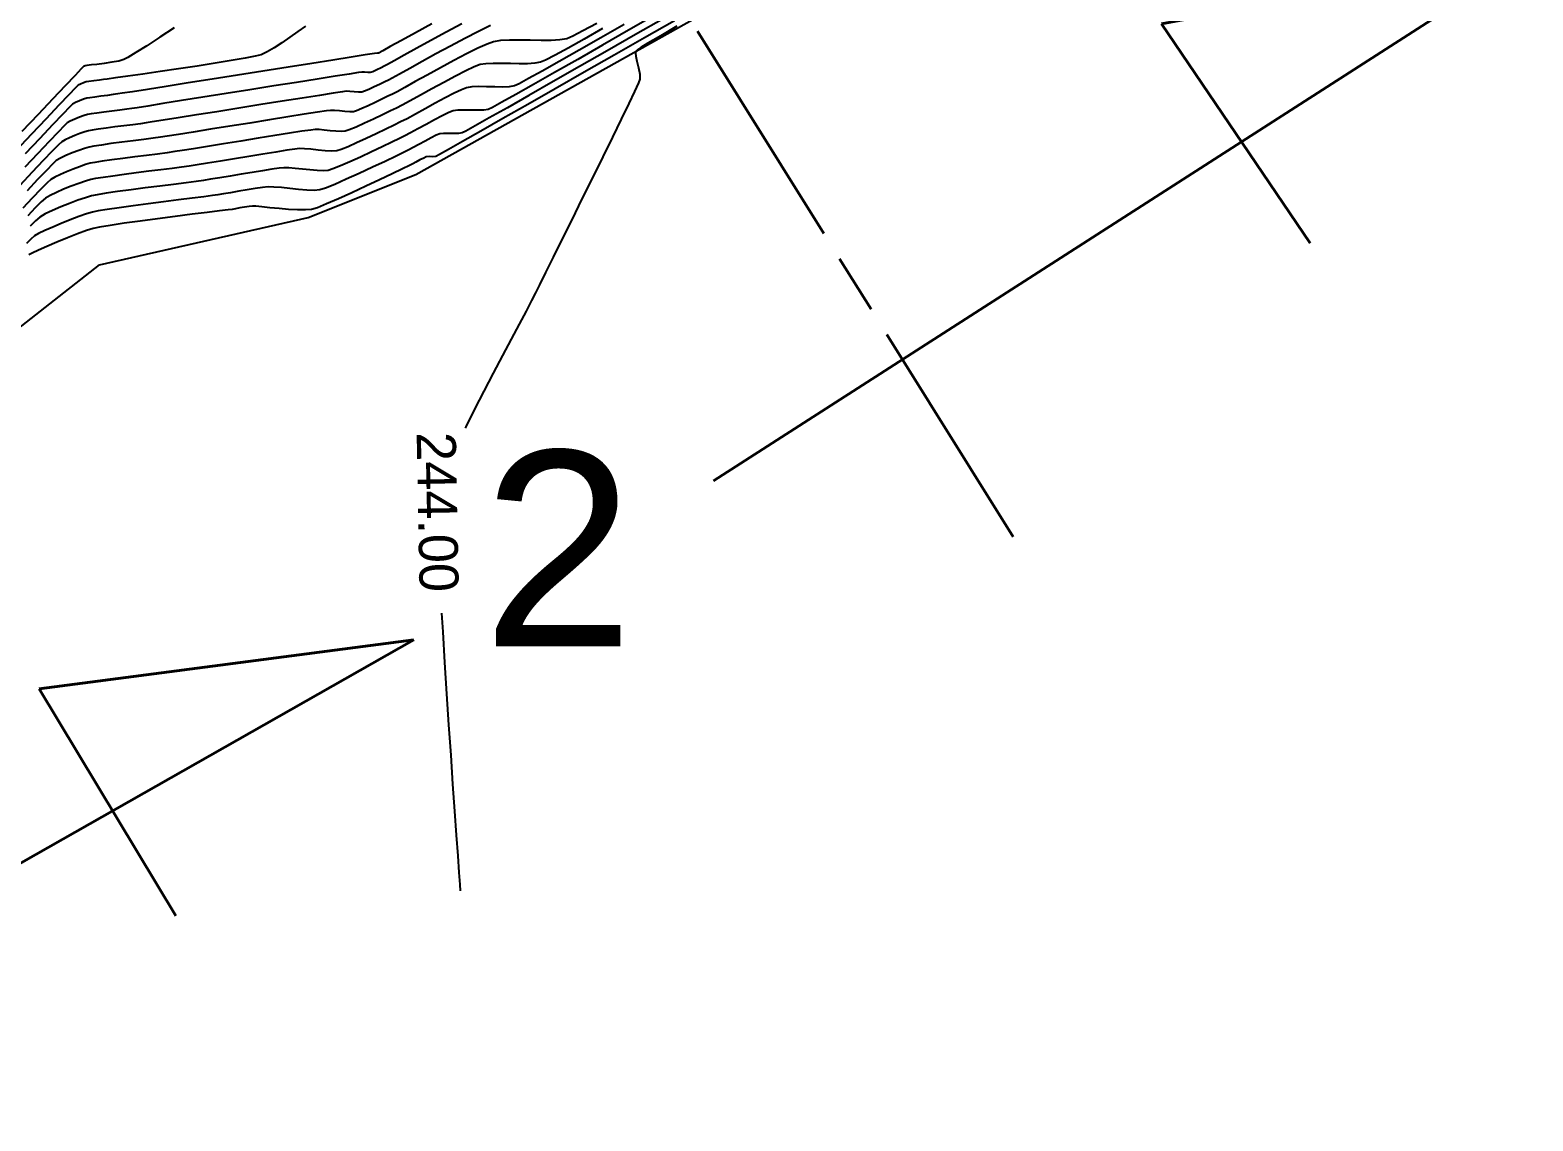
# Model space of a CAD drawing. Header units: metres. Extents: x 708931 to 723899, y 5405153 to 5413472.
# Drawn here: x 709892.2 to 710045.9, y 5411725.1 to 5411836.6 of the extents above; entities that cross this region are included whole.
import ezdxf

# ---------------------------------------------------------------- set-up
doc = ezdxf.new("R2010")
doc.units = ezdxf.units.M
doc.header["$LTSCALE"] = 12.7
doc.header["$MEASUREMENT"] = 0
doc.linetypes.add('ACAD_ISO08W100', pattern=[36, 24, -3, 6, -3])
for name, color, linetype in [('CONT-MJR1', 252, 'Continuous'), ('CONT-MNR1', 251, 'Continuous'), ('contornos2', 7, 'Continuous')]:
    doc.layers.add(name, color=color, linetype=linetype)
doc.layers.add('corte', color=214, linetype='ACAD_ISO08W100', lineweight=40)

msp = doc.modelspace()

# ---------------------------------------------------------------- linework, layer by layer
at = {"layer": 'CONT-MJR1', "flags": 128}
for points, elevation in [([(709933.3, 5411837.28), (709931.63, 5411836.37), (709930.18, 5411835.58), (709929.04, 5411834.95), (709928.29, 5411834.53), (709928.02, 5411834.38), (709927.92, 5411834.33), (709927.84, 5411834.3), (709927.79, 5411834.3), (709927.74, 5411834.3), (709927.41, 5411834.25), (709926.48, 5411834.11), (709925.04, 5411833.88), (709923.18, 5411833.58), (709921, 5411833.24), (709918.58, 5411832.86), (709916.02, 5411832.45), (709913.4, 5411832.04), (709910.81, 5411831.63), (709908.36, 5411831.24), (709906.12, 5411830.89), (709904.19, 5411830.58), (709902.66, 5411830.34), (709901.62, 5411830.18), (709901.16, 5411830.11), (709900.7, 5411830.04), (709900.1, 5411829.97), (709899.44, 5411829.88), (709898.81, 5411829.8), (709898.3, 5411829.73), (709898, 5411829.67), (709897.67, 5411829.57), (709897.25, 5411829.41), (709896.84, 5411829.24), (709896.54, 5411829.07), (709896.25, 5411828.78), (709895.54, 5411828.04), (709894.5, 5411826.95), (709893.19, 5411825.57), (709891.7, 5411823.98)], 235), ([(709952.96, 5411837.21), (709950.59, 5411835.85), (709948.35, 5411834.58), (709946.32, 5411833.43), (709944.57, 5411832.45), (709943.18, 5411831.68), (709942.21, 5411831.16), (709941.74, 5411830.94), (709941.21, 5411830.85), (709940.51, 5411830.82), (709939.72, 5411830.83), (709938.89, 5411830.85), (709938.09, 5411830.86), (709937.39, 5411830.83), (709936.85, 5411830.75), (709936.33, 5411830.55), (709935.57, 5411830.19), (709934.65, 5411829.7), (709933.63, 5411829.16), (709932.6, 5411828.59), (709931.62, 5411828.05), (709930.76, 5411827.58), (709930.1, 5411827.25), (709929.44, 5411826.93), (709928.59, 5411826.51), (709927.61, 5411826.05), (709926.59, 5411825.57), (709925.6, 5411825.11), (709924.72, 5411824.72), (709924.01, 5411824.44), (709923.56, 5411824.3), (709923.05, 5411824.27), (709922.39, 5411824.3), (709921.66, 5411824.37), (709920.92, 5411824.45), (709920.26, 5411824.5), (709919.74, 5411824.52), (709919.28, 5411824.46), (709918.45, 5411824.35), (709917.33, 5411824.17), (709916.01, 5411823.96), (709914.58, 5411823.73), (709913.1, 5411823.48), (709911.67, 5411823.25), (709910.36, 5411823.04), (709909.27, 5411822.86), (709908.47, 5411822.74), (709907.7, 5411822.63), (709906.72, 5411822.5), (709905.57, 5411822.35), (709904.33, 5411822.2), (709903.05, 5411822.04), (709901.81, 5411821.87), (709900.66, 5411821.72), (709899.66, 5411821.58), (709898.89, 5411821.45), (709898.41, 5411821.35), (709897.86, 5411821.19), (709897.18, 5411820.96), (709896.41, 5411820.67), (709895.63, 5411820.36), (709894.89, 5411820.04), (709894.24, 5411819.73), (709893.76, 5411819.44), (709893.34, 5411819.08), (709892.72, 5411818.46), (709891.96, 5411817.66)], 240)]:
    msp.add_lwpolyline(points, dxfattribs=dict(at, elevation=elevation))
at = {"layer": 'CONT-MNR1', "flags": 128}
for points, elevation in [([(709920.36, 5411837.03), (709919.58, 5411836.49), (709918.76, 5411835.91), (709917.93, 5411835.35), (709917.15, 5411834.83), (709916.43, 5411834.41), (709915.84, 5411834.13), (709915.23, 5411833.97), (709914.18, 5411833.76), (709912.78, 5411833.52), (709911.12, 5411833.25), (709909.29, 5411832.96), (709907.39, 5411832.68), (709905.51, 5411832.4), (709903.74, 5411832.15), (709902.19, 5411831.93), (709900.93, 5411831.75), (709900.07, 5411831.63), (709899.69, 5411831.58), (709899.28, 5411831.52), (709898.73, 5411831.46), (709898.22, 5411831.39), (709897.92, 5411831.34), (709897.66, 5411831.25), (709897.34, 5411831.12), (709897.1, 5411831), (709896.84, 5411830.73), (709896.16, 5411830.02), (709895.14, 5411828.95), (709893.84, 5411827.58), (709892.34, 5411825.99), (709890.7, 5411824.25)], 234), ([(709939.3, 5411837.12), (709938.07, 5411836.51), (709936.68, 5411835.79), (709935.2, 5411835), (709933.71, 5411834.2), (709932.3, 5411833.42), (709931.03, 5411832.72), (709929.98, 5411832.14), (709929.23, 5411831.73), (709928.85, 5411831.52), (709928.47, 5411831.34), (709927.95, 5411831.09), (709927.39, 5411830.83), (709926.85, 5411830.58), (709926.4, 5411830.39), (709926.13, 5411830.3), (709925.79, 5411830.29), (709925.34, 5411830.33), (709924.89, 5411830.37), (709924.54, 5411830.39), (709924.15, 5411830.33), (709923.2, 5411830.19), (709921.79, 5411829.97), (709920.02, 5411829.69), (709917.99, 5411829.37), (709915.8, 5411829.02), (709913.54, 5411828.66), (709911.31, 5411828.3), (709909.21, 5411827.97), (709907.34, 5411827.67), (709905.8, 5411827.43), (709904.68, 5411827.25), (709904.08, 5411827.16), (709903.48, 5411827.07), (709902.69, 5411826.97), (709901.8, 5411826.86), (709900.87, 5411826.74), (709899.97, 5411826.63), (709899.17, 5411826.52), (709898.55, 5411826.42), (709898.17, 5411826.34), (709897.78, 5411826.23), (709897.29, 5411826.06), (709896.76, 5411825.85), (709896.23, 5411825.63), (709895.77, 5411825.42), (709895.43, 5411825.22), (709895.11, 5411824.92), (709894.45, 5411824.25), (709893.53, 5411823.29), (709892.41, 5411822.1), (709891.15, 5411820.76)], 237), ([(709906.95, 5411836.89), (709905.47, 5411835.92), (709904.13, 5411835.05), (709903.02, 5411834.34), (709902.21, 5411833.85), (709901.79, 5411833.62), (709901.28, 5411833.48), (709900.56, 5411833.35), (709899.77, 5411833.24), (709899.03, 5411833.14), (709898.47, 5411833.08), (709898.23, 5411833.05), (709898.01, 5411833.02), (709897.84, 5411833), (709897.75, 5411832.97), (709897.66, 5411832.93), (709897.43, 5411832.68), (709896.79, 5411832), (709895.79, 5411830.96), (709894.52, 5411829.61), (709893.02, 5411828.02), (709891.36, 5411826.27)], 233), ([(709950.76, 5411836.8), (709948.87, 5411835.73), (709947.23, 5411834.81), (709945.89, 5411834.08), (709944.93, 5411833.58), (709944.42, 5411833.35), (709943.84, 5411833.25), (709943.09, 5411833.21), (709942.24, 5411833.2), (709941.33, 5411833.22), (709940.42, 5411833.24), (709939.57, 5411833.24), (709938.82, 5411833.2), (709938.23, 5411833.11), (709937.63, 5411832.88), (709936.76, 5411832.47), (709935.7, 5411831.93), (709934.51, 5411831.3), (709933.3, 5411830.64), (709932.13, 5411829.99), (709931.08, 5411829.42), (709930.24, 5411828.96), (709929.68, 5411828.67), (709929.06, 5411828.37), (709928.25, 5411827.98), (709927.33, 5411827.54), (709926.4, 5411827.11), (709925.54, 5411826.72), (709924.85, 5411826.44), (709924.41, 5411826.3), (709924.01, 5411826.27), (709923.48, 5411826.3), (709922.89, 5411826.35), (709922.29, 5411826.42), (709921.76, 5411826.46), (709921.34, 5411826.47), (709920.9, 5411826.42), (709920, 5411826.29), (709918.74, 5411826.09), (709917.22, 5411825.85), (709915.52, 5411825.58), (709913.75, 5411825.29), (709911.99, 5411825.01), (709910.34, 5411824.74), (709908.9, 5411824.51), (709907.76, 5411824.33), (709907, 5411824.21), (709906.23, 5411824.1), (709905.24, 5411823.97), (709904.1, 5411823.83), (709902.9, 5411823.68), (709901.69, 5411823.52), (709900.56, 5411823.37), (709899.57, 5411823.23), (709898.81, 5411823.11), (709898.33, 5411823.02), (709897.86, 5411822.88), (709897.26, 5411822.67), (709896.61, 5411822.43), (709895.93, 5411822.16), (709895.29, 5411821.88), (709894.73, 5411821.61), (709894.31, 5411821.37), (709893.93, 5411821.02), (709893.28, 5411820.37), (709892.42, 5411819.47), (709891.44, 5411818.42)], 239), ([(709936.37, 5411837.28), (709934.77, 5411836.42), (709933.2, 5411835.57), (709931.74, 5411834.78), (709930.46, 5411834.07), (709929.44, 5411833.5), (709928.74, 5411833.12), (709928.43, 5411832.95), (709928.1, 5411832.79), (709927.66, 5411832.58), (709927.24, 5411832.39), (709926.99, 5411832.3), (709926.73, 5411832.3), (709926.4, 5411832.33), (709926.14, 5411832.35), (709925.78, 5411832.29), (709924.83, 5411832.15), (709923.4, 5411831.92), (709921.57, 5411831.63), (709919.45, 5411831.3), (709917.12, 5411830.93), (709914.69, 5411830.54), (709912.24, 5411830.15), (709909.87, 5411829.78), (709907.69, 5411829.43), (709905.77, 5411829.13), (709904.23, 5411828.88), (709903.14, 5411828.71), (709902.62, 5411828.63), (709902.08, 5411828.56), (709901.36, 5411828.47), (709900.56, 5411828.36), (709899.75, 5411828.26), (709899.02, 5411828.16), (709898.43, 5411828.08), (709898.08, 5411828.01), (709897.72, 5411827.9), (709897.25, 5411827.73), (709896.76, 5411827.53), (709896.31, 5411827.33), (709895.99, 5411827.15), (709895.7, 5411826.87), (709895.06, 5411826.21), (709894.13, 5411825.24), (709892.98, 5411824.02), (709891.67, 5411822.64)], 236), ([(709957.03, 5411837.84), (709954.13, 5411836.19), (709951.24, 5411834.53), (709948.4, 5411832.91), (709945.71, 5411831.38), (709943.22, 5411829.96), (709941.02, 5411828.71), (709939.16, 5411827.66), (709937.72, 5411826.85), (709936.78, 5411826.32), (709936.39, 5411826.13), (709936.02, 5411826.08), (709935.52, 5411826.07), (709934.98, 5411826.08), (709934.48, 5411826.08), (709934.1, 5411826.03), (709933.75, 5411825.89), (709933.22, 5411825.63), (709932.6, 5411825.3), (709931.97, 5411824.94), (709931.38, 5411824.63), (709930.93, 5411824.39), (709930.47, 5411824.17), (709929.63, 5411823.76), (709928.51, 5411823.22), (709927.22, 5411822.61), (709925.86, 5411821.98), (709924.54, 5411821.38), (709923.36, 5411820.86), (709922.42, 5411820.48), (709921.84, 5411820.3), (709921.25, 5411820.25), (709920.5, 5411820.28), (709919.64, 5411820.35), (709918.76, 5411820.44), (709917.9, 5411820.53), (709917.14, 5411820.59), (709916.54, 5411820.6), (709915.96, 5411820.55), (709915.22, 5411820.44), (709914.39, 5411820.31), (709913.54, 5411820.16), (709912.71, 5411820.01), (709911.98, 5411819.88), (709911.39, 5411819.79), (709910.86, 5411819.72), (709909.96, 5411819.6), (709908.78, 5411819.45), (709907.38, 5411819.28), (709905.85, 5411819.08), (709904.28, 5411818.88), (709902.74, 5411818.67), (709901.32, 5411818.48), (709900.09, 5411818.3), (709899.15, 5411818.15), (709898.57, 5411818.03), (709897.96, 5411817.84), (709897.18, 5411817.57), (709896.3, 5411817.24), (709895.39, 5411816.87), (709894.51, 5411816.5), (709893.71, 5411816.15), (709893.07, 5411815.83), (709892.64, 5411815.59), (709892.26, 5411815.27), (709891.82, 5411814.83)], 242), ([(709950.16, 5411837.32), (709948.75, 5411836.56), (709947.71, 5411836.02), (709947.1, 5411835.76), (709946.39, 5411835.64), (709945.49, 5411835.58), (709944.46, 5411835.58), (709943.36, 5411835.6), (709942.26, 5411835.62), (709941.22, 5411835.62), (709940.32, 5411835.58), (709939.61, 5411835.46), (709938.96, 5411835.22), (709938.01, 5411834.79), (709936.85, 5411834.2), (709935.54, 5411833.52), (709934.18, 5411832.78), (709932.83, 5411832.05), (709931.59, 5411831.37), (709930.53, 5411830.78), (709929.73, 5411830.34), (709929.27, 5411830.1), (709928.8, 5411829.87), (709928.18, 5411829.57), (709927.48, 5411829.24), (709926.78, 5411828.91), (709926.13, 5411828.62), (709925.6, 5411828.4), (709925.27, 5411828.3), (709924.89, 5411828.28), (709924.38, 5411828.31), (709923.84, 5411828.37), (709923.33, 5411828.42), (709922.94, 5411828.43), (709922.52, 5411828.38), (709921.59, 5411828.24), (709920.23, 5411828.03), (709918.56, 5411827.76), (709916.67, 5411827.46), (709914.66, 5411827.14), (709912.62, 5411826.81), (709910.66, 5411826.5), (709908.87, 5411826.21), (709907.36, 5411825.97), (709906.21, 5411825.79), (709905.54, 5411825.68), (709904.8, 5411825.58), (709903.83, 5411825.46), (709902.73, 5411825.32), (709901.58, 5411825.17), (709900.47, 5411825.03), (709899.49, 5411824.89), (709898.72, 5411824.77), (709898.25, 5411824.68), (709897.77, 5411824.54), (709897.17, 5411824.33), (709896.51, 5411824.08), (709895.86, 5411823.81), (709895.29, 5411823.54), (709894.87, 5411823.29), (709894.52, 5411822.97), (709893.86, 5411822.3), (709892.96, 5411821.36), (709891.89, 5411820.22)], 238), ([(709958.12, 5411837.6), (709955.05, 5411835.85), (709951.95, 5411834.08), (709948.88, 5411832.33), (709945.91, 5411830.64), (709943.12, 5411829.05), (709940.56, 5411827.59), (709938.3, 5411826.31), (709936.42, 5411825.24), (709934.99, 5411824.43), (709934.06, 5411823.91), (709933.71, 5411823.72), (709933.41, 5411823.69), (709933.03, 5411823.7), (709932.72, 5411823.68), (709932.46, 5411823.56), (709932.07, 5411823.36), (709931.67, 5411823.13), (709931.35, 5411822.97), (709931.02, 5411822.81), (709930.28, 5411822.45), (709929.22, 5411821.94), (709927.94, 5411821.33), (709926.53, 5411820.67), (709925.1, 5411820), (709923.73, 5411819.38), (709922.52, 5411818.86), (709921.58, 5411818.48), (709920.98, 5411818.3), (709920.37, 5411818.25), (709919.56, 5411818.26), (709918.63, 5411818.31), (709917.66, 5411818.39), (709916.72, 5411818.48), (709915.9, 5411818.57), (709915.28, 5411818.63), (709914.94, 5411818.64), (709914.59, 5411818.61), (709914.14, 5411818.54), (709913.65, 5411818.45), (709913.2, 5411818.37), (709912.85, 5411818.31), (709912.45, 5411818.26), (709911.57, 5411818.15), (709910.3, 5411817.99), (709908.76, 5411817.8), (709907.04, 5411817.58), (709905.24, 5411817.35), (709903.47, 5411817.11), (709901.82, 5411816.88), (709900.4, 5411816.67), (709899.31, 5411816.5), (709898.65, 5411816.36), (709897.95, 5411816.14), (709897.04, 5411815.8), (709896.01, 5411815.39), (709894.94, 5411814.95), (709893.92, 5411814.52), (709893.05, 5411814.13), (709892.41, 5411813.83), (709892.08, 5411813.66)], 243), ([(709956.11, 5411838.17), (709953.42, 5411836.63), (709950.76, 5411835.11), (709948.21, 5411833.65), (709945.83, 5411832.29), (709943.69, 5411831.08), (709941.88, 5411830.06), (709940.45, 5411829.26), (709939.49, 5411828.74), (709939.07, 5411828.53), (709938.6, 5411828.46), (709937.97, 5411828.45), (709937.28, 5411828.46), (709936.58, 5411828.47), (709935.95, 5411828.46), (709935.48, 5411828.39), (709935.02, 5411828.22), (709934.36, 5411827.89), (709933.56, 5411827.47), (709932.7, 5411827), (709931.86, 5411826.53), (709931.1, 5411826.12), (709930.52, 5411825.82), (709929.99, 5411825.56), (709929.19, 5411825.18), (709928.21, 5411824.71), (709927.12, 5411824.19), (709925.99, 5411823.66), (709924.91, 5411823.17), (709923.95, 5411822.75), (709923.18, 5411822.45), (709922.7, 5411822.3), (709922.19, 5411822.26), (709921.55, 5411822.28), (709920.82, 5411822.34), (709920.05, 5411822.42), (709919.32, 5411822.5), (709918.66, 5411822.55), (709918.14, 5411822.56), (709917.66, 5411822.51), (709916.91, 5411822.41), (709915.97, 5411822.26), (709914.9, 5411822.09), (709913.77, 5411821.9), (709912.65, 5411821.71), (709911.59, 5411821.53), (709910.66, 5411821.38), (709909.93, 5411821.26), (709909.2, 5411821.16), (709908.15, 5411821.03), (709906.88, 5411820.86), (709905.46, 5411820.69), (709903.98, 5411820.5), (709902.52, 5411820.31), (709901.15, 5411820.12), (709899.97, 5411819.95), (709899.06, 5411819.81), (709898.49, 5411819.69), (709897.87, 5411819.5), (709897.09, 5411819.24), (709896.22, 5411818.92), (709895.33, 5411818.56), (709894.48, 5411818.19), (709893.75, 5411817.84), (709893.2, 5411817.51), (709892.75, 5411817.14), (709892.19, 5411816.59)], 241), ([(709958.36, 5411837.03), (709956.71, 5411836.07), (709955.4, 5411835.3), (709954.67, 5411834.85), (709954.33, 5411834.62), (709954.21, 5411834.53), (709954.19, 5411834.5), (709954.17, 5411834.44), (709954.14, 5411834.28), (709954.16, 5411833.97), (709954.25, 5411833.46), (709954.42, 5411832.77), (709954.56, 5411832.12), (709954.58, 5411831.64), (709954.43, 5411831.25), (709954.03, 5411830.38), (709953.43, 5411829.12), (709952.66, 5411827.53), (709951.76, 5411825.69), (709950.77, 5411823.67), (709949.72, 5411821.54), (709948.65, 5411819.37), (709947.6, 5411817.25), (709946.6, 5411815.24), (709945.69, 5411813.41), (709944.91, 5411811.84), (709944.29, 5411810.6), (709943.88, 5411809.76), (709943.49, 5411808.99), (709942.93, 5411807.91), (709942.22, 5411806.58), (709941.41, 5411805.04), (709940.52, 5411803.36), (709939.58, 5411801.57), (709938.62, 5411799.72), (709937.67, 5411797.88), (709936.77, 5411796.08), (709936.7, 5411795.94)], 244), ([(709934.29, 5411777.02), (709934.4, 5411775.09), (709934.59, 5411771.96), (709934.79, 5411768.77), (709935.01, 5411765.58), (709935.22, 5411762.48), (709935.42, 5411759.51), (709935.61, 5411756.77), (709935.79, 5411754.3), (709935.94, 5411752.18), (709936.06, 5411750.48), (709936.15, 5411749.27), (709936.19, 5411748.62)], 244)]:
    msp.add_lwpolyline(points, dxfattribs=dict(at, elevation=elevation))
at = {"layer": 'contornos2', "color": 30}
msp.add_lwpolyline([(709870.52, 5411790.05), (709899.3, 5411812.64), (709899.3, 5411812.64), (709920.64, 5411817.49), (709931.67, 5411821.88), (709975.09, 5411846.21)], dxfattribs=at)
at = {"layer": 'corte', "color": 6, "ltscale": 0.08}
msp.add_line((709992.74, 5411784.82), (709759.96, 5412157.87), dxfattribs=at)
at = {"layer": 'corte', "color": 6}
for points in [[(709962.09, 5411790.54), (710045.93, 5411844.37), (710007.92, 5411837.27), (710023.14, 5411814.86)], [(709844.83, 5411725.07), (709931.45, 5411774.29), (709893.11, 5411769.26), (709907.09, 5411746.05)]]:
    msp.add_lwpolyline(points, dxfattribs=at)

# ---------------------------------------------------------------- texts
at = {"layer": 'CONT-MNR1', "insert": (709933.86, 5411787.35, 244), "char_height": 4, "attachment_point": 5, "rotation": 271.0774}
msp.add_mtext('{244.00}', dxfattribs=at)
at = {"layer": 'corte', "insert": (709938.45, 5411793.61), "char_height": 20, "width": 758.2044, "attachment_point": 1}
msp.add_mtext('{\\fArial|b0|i0|c0|p34;2}', dxfattribs=at)

doc.saveas('drawing.dxf')
